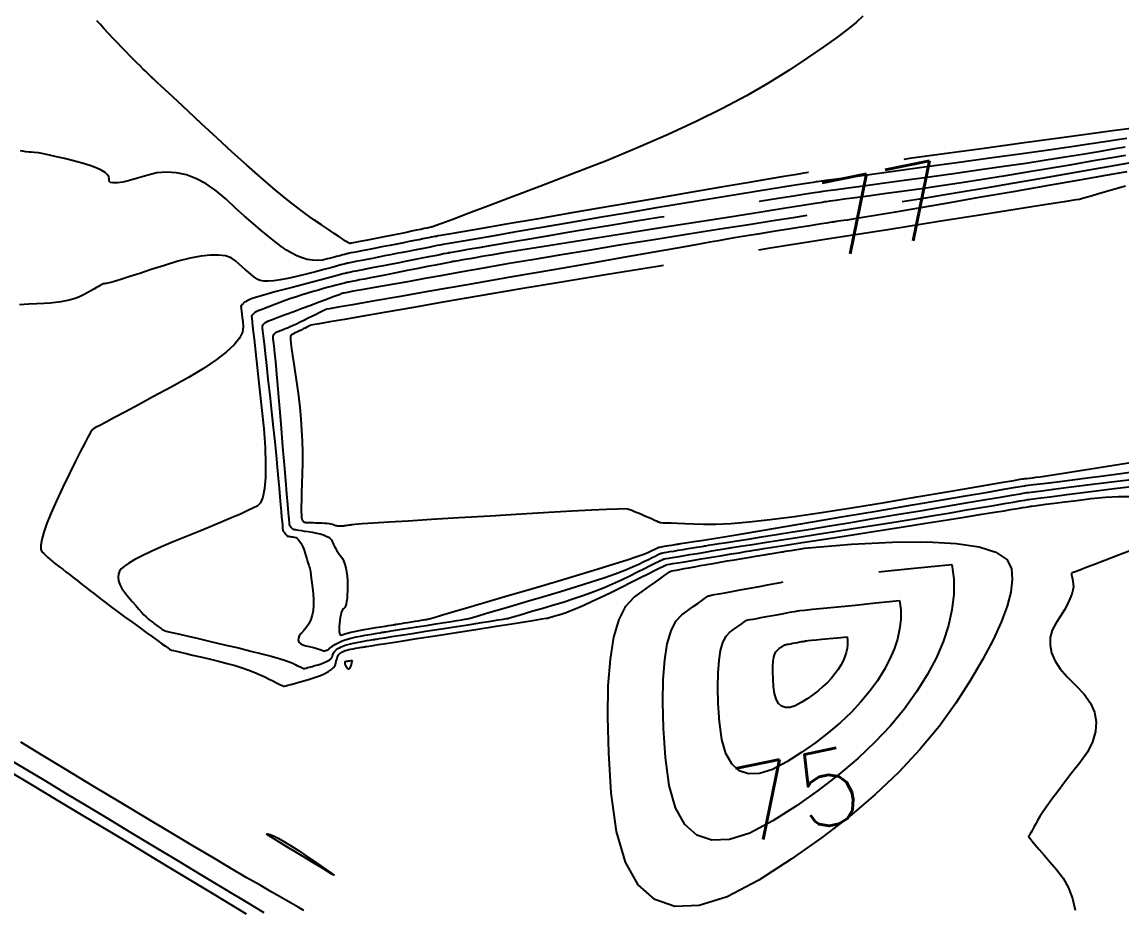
# Model space of a CAD drawing. Header units: metres. Extents: x 729358 to 732680, y 1423022 to 1426117.
# Drawn here: x 730816 to 730911.2, y 1425700.8 to 1425777.6 of the extents above; entities that cross this region are included whole.
import ezdxf

# ---------------------------------------------------------------- set-up
doc = ezdxf.new("R2010")
doc.units = ezdxf.units.M
doc.header["$MEASUREMENT"] = 0
for name, color, linetype in [('CONTOUR', 59, 'Continuous'), ('HR36 IE-Exi_Xref$0$CONTOURTEXT', 7, 'Continuous'), ('INDEX-CON', 252, 'Continuous')]:
    doc.layers.add(name, color=color, linetype=linetype)
doc.styles.add('HR36 IE-Exi_Xref$0$5mm', font='simplex', dxfattribs={"height": 5})

# ---------------------------------------------------------------- blocks, each defined once
blk = doc.blocks.new('ct 50 rai')
at = {"layer": 'CONTOUR'}
for points in [[(-113.169, -0.942), (-113.719, -1.443), (-114.475, -2.054), (-115.436, -2.776), (-116.603, -3.608), (-117.975, -4.55), (-119.552, -5.602), (-121.316, -6.712), (-123.245, -7.826), (-125.341, -8.944), (-127.604, -10.068), (-130.033, -11.195), (-132.628, -12.327), (-135.389, -13.464), (-138.317, -14.605), (-141.14, -15.678), (-143.588, -16.607), (-145.662, -17.393), (-147.36, -18.037), (-148.682, -18.538), (-149.63, -18.896), (-150.203, -19.111), (-150.401, -19.184), (-150.41, -19.185), (-150.419, -19.186), (-150.426, -19.186), (-150.433, -19.187), (-150.439, -19.188), (-150.443, -19.189), (-150.447, -19.19), (-150.45, -19.191), (-150.48, -19.197), (-150.565, -19.216), (-150.706, -19.245), (-150.903, -19.287), (-151.155, -19.34), (-151.462, -19.405), (-151.825, -19.481), (-152.244, -19.569), (-152.69, -19.663), (-153.135, -19.755), (-153.58, -19.846), (-154.024, -19.937), (-154.467, -20.026), (-154.91, -20.114), (-155.352, -20.202), (-155.793, -20.288), (-156.207, -20.369), (-156.566, -20.439), (-156.871, -20.498), (-157.121, -20.547), (-157.316, -20.585), (-157.456, -20.612), (-157.542, -20.629), (-157.573, -20.635), (-157.578, -20.635), (-157.588, -20.632), (-157.601, -20.627), (-157.617, -20.62), (-157.638, -20.611), (-157.662, -20.599), (-157.69, -20.585), (-157.722, -20.569), (-157.798, -20.523), (-157.959, -20.419), (-158.205, -20.256), (-158.536, -20.035), (-158.952, -19.756), (-159.452, -19.42), (-160.038, -19.024), (-160.709, -18.571), (-161.464, -18.038), (-162.305, -17.404), (-163.23, -16.667), (-164.24, -15.83), (-165.334, -14.891), (-166.513, -13.85), (-167.777, -12.708), (-169.126, -11.465), (-170.43, -10.251), (-171.561, -9.2), (-172.518, -8.31), (-173.301, -7.582), (-173.91, -7.017), (-174.346, -6.612), (-174.609, -6.37), (-174.697, -6.29), (-174.699, -6.29), (-174.7, -6.29), (-174.701, -6.29), (-174.702, -6.289), (-174.702, -6.288), (-174.702, -6.287), (-174.702, -6.285), (-174.702, -6.283), (-174.718, -6.264), (-174.767, -6.214), (-174.85, -6.132), (-174.966, -6.019), (-175.115, -5.873), (-175.297, -5.696), (-175.513, -5.487), (-175.762, -5.246), (-176.037, -4.978), (-176.331, -4.685), (-176.644, -4.369), (-176.976, -4.028), (-177.326, -3.664), (-177.696, -3.275), (-178.084, -2.863), (-178.491, -2.427), (-178.882, -2.006), (-179.223, -1.64), (-179.512, -1.33)], [(-90.313, -11.523), (-91.123, -11.658), (-92.227, -11.829), (-93.627, -12.037), (-95.321, -12.283), (-97.31, -12.565), (-99.593, -12.885), (-102.172, -13.242), (-105.045, -13.635), (-107.877, -14.022), (-110.332, -14.357), (-112.409, -14.64), (-114.108, -14.872), (-115.43, -15.053), (-116.374, -15.182), (-116.941, -15.259), (-117.131, -15.285), (-117.132, -15.285), (-117.133, -15.285), (-117.133, -15.285), (-117.134, -15.286), (-117.135, -15.286), (-117.136, -15.286), (-117.138, -15.286), (-117.139, -15.286), (-117.222, -15.3), (-117.471, -15.339), (-117.885, -15.405), (-118.464, -15.496), (-119.208, -15.614), (-120.116, -15.758), (-121.19, -15.928), (-122.429, -16.124), (-123.838, -16.35), (-125.422, -16.608), (-127.181, -16.898), (-129.116, -17.221), (-131.225, -17.576), (-133.509, -17.964), (-135.969, -18.384), (-138.603, -18.837), (-141.155, -19.276), (-143.367, -19.657), (-145.24, -19.98), (-146.772, -20.244), (-147.965, -20.449), (-148.818, -20.596), (-149.331, -20.684), (-149.504, -20.714), (-149.507, -20.714), (-149.509, -20.715), (-149.512, -20.715), (-149.514, -20.716), (-149.516, -20.716), (-149.518, -20.717), (-149.52, -20.717), (-149.521, -20.717), (-149.554, -20.723), (-149.649, -20.742), (-149.807, -20.773), (-150.027, -20.816), (-150.309, -20.872), (-150.655, -20.94), (-151.062, -21.02), (-151.532, -21.112), (-152.035, -21.211), (-152.541, -21.31), (-153.05, -21.41), (-153.563, -21.51), (-154.078, -21.611), (-154.596, -21.712), (-155.117, -21.814), (-155.642, -21.916), (-156.136, -22.012), (-156.565, -22.095), (-156.929, -22.166), (-157.229, -22.225), (-157.464, -22.271), (-157.635, -22.304), (-157.741, -22.325), (-157.782, -22.334), (-157.792, -22.336), (-157.801, -22.338), (-157.81, -22.34), (-157.818, -22.343), (-157.827, -22.345), (-157.836, -22.348), (-157.844, -22.35), (-157.853, -22.353), (-157.915, -22.37), (-158.086, -22.415), (-158.366, -22.489), (-158.753, -22.592), (-159.25, -22.723), (-159.854, -22.882), (-160.567, -23.071), (-161.388, -23.287), (-162.22, -23.496), (-162.962, -23.663), (-163.617, -23.786), (-164.183, -23.866), (-164.66, -23.903), (-165.05, -23.897), (-165.35, -23.848), (-165.563, -23.756), (-165.74, -23.631), (-165.936, -23.484), (-166.15, -23.314), (-166.383, -23.121), (-166.634, -22.906), (-166.904, -22.669), (-167.192, -22.409), (-167.498, -22.126), (-167.87, -21.875), (-168.356, -21.71), (-168.955, -21.631), (-169.666, -21.638), (-170.491, -21.731), (-171.429, -21.91), (-172.48, -22.174), (-173.644, -22.525), (-174.791, -22.894), (-175.789, -23.214), (-176.64, -23.485), (-177.342, -23.707), (-177.896, -23.879), (-178.302, -24.003), (-178.56, -24.078), (-178.67, -24.104), (-178.705, -24.105), (-178.738, -24.106), (-178.769, -24.108), (-178.799, -24.11), (-178.828, -24.113), (-178.854, -24.116), (-178.879, -24.119), (-178.903, -24.122), (-178.924, -24.125), (-178.944, -24.129), (-178.961, -24.132), (-178.977, -24.135), (-178.99, -24.138), (-179.002, -24.141), (-179.011, -24.144), (-179.018, -24.146), (-179.044, -24.16), (-179.11, -24.198), (-179.214, -24.258), (-179.359, -24.342), (-179.542, -24.449), (-179.766, -24.578), (-180.028, -24.731), (-180.33, -24.908), (-180.662, -25.086), (-181.014, -25.244), (-181.386, -25.383), (-181.778, -25.503), (-182.19, -25.603), (-182.621, -25.684), (-183.073, -25.746), (-183.545, -25.788), (-184.072, -25.822), (-184.688, -25.859), (-185.393, -25.899), (-186.188, -25.942)], [(-166.543, -78.721), (-167.87, -77.919), (-169.344, -77.029), (-170.937, -76.069), (-172.649, -75.037), (-174.479, -73.935), (-176.427, -72.762), (-178.494, -71.519), (-180.679, -70.205), (-182.983, -68.82), (-185.198, -67.489), (-187.119, -66.335)]]:
    blk.add_lwpolyline(points, dxfattribs=at)
at = {"layer": 'CONTOUR', "flags": 128}
for points in [[(-90.435, -12.992), (-91.793, -13.229), (-93.396, -13.51), (-95.247, -13.833), (-97.201, -14.17), (-99.116, -14.493), (-100.993, -14.801), (-102.831, -15.094), (-104.63, -15.373), (-106.391, -15.637), (-108.112, -15.886), (-109.796, -16.121), (-111.356, -16.334), (-112.708, -16.518), (-113.852, -16.674), (-114.789, -16.802), (-115.518, -16.902), (-116.039, -16.973), (-116.353, -17.016), (-116.459, -17.03), (-116.46, -17.031), (-116.462, -17.031), (-116.464, -17.031), (-116.465, -17.031), (-116.466, -17.032), (-116.467, -17.032), (-116.468, -17.032), (-116.469, -17.032), (-116.683, -17.066), (-117.323, -17.167), (-118.39, -17.336), (-119.883, -17.573), (-121.802, -17.877), (-124.148, -18.248), (-126.921, -18.687), (-130.12, -19.194), (-133.356, -19.707), (-136.24, -20.165), (-138.773, -20.569), (-140.954, -20.918), (-142.784, -21.213), (-144.261, -21.452), (-145.388, -21.637), (-146.162, -21.768), (-146.723, -21.865), (-147.211, -21.948), (-147.624, -22.02), (-147.964, -22.078), (-148.229, -22.124), (-148.42, -22.157), (-148.538, -22.177), (-148.581, -22.184), (-148.587, -22.185), (-148.592, -22.186), (-148.596, -22.187), (-148.6, -22.188), (-148.603, -22.188), (-148.605, -22.189), (-148.606, -22.189), (-148.607, -22.189), (-148.67, -22.201), (-148.858, -22.238), (-149.172, -22.3), (-149.612, -22.386), (-150.176, -22.497), (-150.867, -22.633), (-151.682, -22.793), (-152.623, -22.978), (-153.575, -23.165), (-154.421, -23.331), (-155.161, -23.476), (-155.797, -23.601), (-156.327, -23.705), (-156.752, -23.788), (-157.072, -23.851), (-157.286, -23.893), (-157.438, -23.922), (-157.57, -23.948), (-157.682, -23.97), (-157.774, -23.988), (-157.847, -24.002), (-157.899, -24.013), (-157.932, -24.019), (-157.945, -24.022), (-157.948, -24.022), (-157.954, -24.024), (-157.961, -24.026), (-157.97, -24.029), (-157.981, -24.032), (-157.993, -24.036), (-158.008, -24.041), (-158.024, -24.046), (-158.067, -24.058), (-158.164, -24.085), (-158.315, -24.125), (-158.519, -24.179), (-158.776, -24.248), (-159.087, -24.33), (-159.451, -24.426), (-159.869, -24.536), (-160.318, -24.658), (-160.775, -24.789), (-161.242, -24.929), (-161.717, -25.078), (-162.201, -25.237), (-162.693, -25.404), (-163.195, -25.581), (-163.705, -25.767), (-164.189, -25.948), (-164.612, -26.109), (-164.975, -26.25), (-165.278, -26.372), (-165.52, -26.474), (-165.701, -26.557), (-165.822, -26.62), (-165.883, -26.664), (-165.912, -26.696), (-165.938, -26.724), (-165.962, -26.75), (-165.983, -26.772), (-166.001, -26.79), (-166.017, -26.805), (-166.03, -26.817), (-166.041, -26.826), (-166.05, -26.832), (-166.059, -26.84), (-166.066, -26.847), (-166.073, -26.856), (-166.079, -26.864), (-166.085, -26.873), (-166.09, -26.882), (-166.094, -26.892), (-166.097, -26.901), (-166.1, -26.91), (-166.102, -26.917), (-166.104, -26.923), (-166.106, -26.929), (-166.107, -26.933), (-166.108, -26.936), (-166.108, -26.939), (-166.094, -27.064), (-166.053, -27.434), (-165.986, -28.051), (-165.89, -28.914), (-165.768, -30.023), (-165.619, -31.378), (-165.442, -32.978), (-165.238, -34.825), (-165.054, -36.682), (-164.936, -38.315), (-164.885, -39.722), (-164.9, -40.904), (-164.982, -41.861), (-165.131, -42.593), (-165.345, -43.099), (-165.627, -43.381), (-165.998, -43.57), (-166.481, -43.799), (-167.076, -44.068), (-167.784, -44.376), (-168.604, -44.725), (-169.537, -45.112), (-170.582, -45.54), (-171.739, -46.007), (-172.889, -46.477), (-173.912, -46.913), (-174.808, -47.314), (-175.576, -47.68), (-176.218, -48.011), (-176.733, -48.308), (-177.12, -48.571), (-177.381, -48.799), (-177.544, -49.021), (-177.638, -49.269), (-177.664, -49.54), (-177.622, -49.837), (-177.512, -50.157), (-177.333, -50.503), (-177.086, -50.872), (-176.77, -51.267), (-176.437, -51.653), (-176.134, -51.997), (-175.864, -52.3), (-175.625, -52.563), (-175.418, -52.783), (-175.242, -52.963), (-175.098, -53.101), (-174.986, -53.198), (-174.889, -53.274), (-174.792, -53.35), (-174.694, -53.425), (-174.596, -53.5), (-174.497, -53.575), (-174.397, -53.649), (-174.297, -53.722), (-174.196, -53.796), (-174.099, -53.865), (-174.013, -53.927), (-173.935, -53.981), (-173.868, -54.027), (-173.81, -54.065), (-173.762, -54.096), (-173.723, -54.119), (-173.694, -54.135), (-173.671, -54.146), (-173.651, -54.155), (-173.634, -54.163), (-173.621, -54.17), (-173.61, -54.175), (-173.601, -54.179), (-173.596, -54.182), (-173.594, -54.183), (-173.513, -54.202), (-173.272, -54.258), (-172.87, -54.352), (-172.308, -54.483), (-171.585, -54.652), (-170.702, -54.857), (-169.659, -55.101), (-168.455, -55.381), (-167.238, -55.668), (-166.156, -55.932), (-165.207, -56.171), (-164.394, -56.387), (-163.714, -56.579), (-163.17, -56.747), (-162.759, -56.892), (-162.483, -57.013), (-162.286, -57.115), (-162.114, -57.203), (-161.965, -57.279), (-161.842, -57.34), (-161.742, -57.389), (-161.667, -57.424), (-161.616, -57.446), (-161.59, -57.454), (-161.558, -57.45), (-161.491, -57.436), (-161.388, -57.41), (-161.251, -57.373), (-161.079, -57.325), (-160.871, -57.267), (-160.628, -57.197), (-160.351, -57.117), (-160.073, -57.029), (-159.829, -56.94), (-159.621, -56.849), (-159.447, -56.755), (-159.308, -56.659), (-159.204, -56.562), (-159.134, -56.462), (-159.1, -56.36), (-159.075, -56.258), (-159.036, -56.161), (-158.983, -56.066), (-158.915, -55.975), (-158.833, -55.888), (-158.737, -55.804), (-158.626, -55.723), (-158.501, -55.646), (-158.357, -55.572), (-158.19, -55.501), (-157.998, -55.432), (-157.783, -55.366), (-157.545, -55.302), (-157.283, -55.241), (-156.997, -55.183), (-156.687, -55.127), (-156.386, -55.077), (-156.124, -55.032), (-155.901, -54.995), (-155.719, -54.964), (-155.576, -54.939), (-155.473, -54.922), (-155.409, -54.911), (-155.386, -54.907), (-155.293, -54.892), (-155.022, -54.849), (-154.574, -54.779), (-153.948, -54.681), (-153.145, -54.555), (-152.164, -54.402), (-151.005, -54.22), (-149.668, -54.011), (-148.331, -53.802), (-147.171, -53.621), (-146.188, -53.467), (-145.382, -53.34), (-144.753, -53.241), (-144.301, -53.169), (-144.026, -53.125), (-143.928, -53.108), (-143.859, -53.088), (-143.672, -53.033), (-143.366, -52.943), (-142.942, -52.818), (-142.4, -52.659), (-141.739, -52.464), (-140.96, -52.235), (-140.063, -51.972), (-139.121, -51.686), (-138.208, -51.39), (-137.326, -51.084), (-136.472, -50.769), (-135.649, -50.444), (-134.855, -50.11), (-134.09, -49.765), (-133.355, -49.411), (-132.68, -49.074), (-132.095, -48.782), (-131.599, -48.535), (-131.192, -48.333), (-130.876, -48.176), (-130.649, -48.063), (-130.511, -47.995), (-130.463, -47.972), (-130.46, -47.971), (-130.456, -47.97), (-130.451, -47.969), (-130.445, -47.967), (-130.439, -47.965), (-130.431, -47.963), (-130.423, -47.96), (-130.413, -47.957), (-130.359, -47.947), (-130.217, -47.922), (-129.986, -47.882), (-129.666, -47.829), (-129.257, -47.76), (-128.76, -47.678), (-128.174, -47.58), (-127.499, -47.469), (-126.825, -47.357), (-126.241, -47.261), (-125.746, -47.179), (-125.341, -47.112), (-125.027, -47.06), (-124.802, -47.023), (-124.667, -47), (-124.621, -46.993), (-124.504, -46.974), (-124.151, -46.919), (-123.564, -46.827), (-122.742, -46.698), (-121.686, -46.531), (-120.394, -46.328), (-118.868, -46.089), (-117.107, -45.812), (-115.263, -45.521), (-113.484, -45.238), (-111.772, -44.963), (-110.127, -44.697), (-108.548, -44.439), (-107.035, -44.189), (-105.589, -43.947), (-104.21, -43.714), (-102.948, -43.499), (-101.854, -43.313), (-100.928, -43.155), (-100.171, -43.026), (-99.582, -42.926), (-99.161, -42.854), (-98.908, -42.811), (-98.824, -42.796), (-98.823, -42.796), (-98.823, -42.796), (-98.822, -42.796), (-98.822, -42.796), (-98.821, -42.796), (-98.821, -42.796), (-98.82, -42.796), (-98.819, -42.796), (-98.613, -42.77), (-97.993, -42.692), (-96.962, -42.562), (-95.518, -42.38), (-93.661, -42.146), (-91.393, -41.86), (-88.712, -41.522)], [(-90.325, -14.421), (-92.173, -14.744), (-94.432, -15.138), (-97.101, -15.604), (-100.18, -16.143), (-103.279, -16.683), (-106.005, -17.157), (-108.359, -17.565), (-110.341, -17.906), (-111.951, -18.181), (-113.188, -18.389), (-114.053, -18.531), (-114.546, -18.606), (-114.834, -18.645), (-115.084, -18.679), (-115.296, -18.708), (-115.47, -18.732), (-115.606, -18.751), (-115.704, -18.764), (-115.764, -18.772), (-115.786, -18.775), (-115.789, -18.776), (-115.792, -18.776), (-115.794, -18.777), (-115.796, -18.777), (-115.797, -18.777), (-115.798, -18.777), (-115.799, -18.778), (-115.799, -18.778), (-115.859, -18.787), (-116.038, -18.816), (-116.337, -18.863), (-116.756, -18.929), (-117.294, -19.014), (-117.952, -19.119), (-118.729, -19.242), (-119.625, -19.384), (-120.557, -19.532), (-121.438, -19.674), (-122.269, -19.809), (-123.049, -19.938), (-123.779, -20.06), (-124.459, -20.176), (-125.089, -20.286), (-125.668, -20.389), (-126.435, -20.526), (-127.628, -20.737), (-129.246, -21.022), (-131.291, -21.38), (-133.761, -21.813), (-136.656, -22.319), (-139.978, -22.899), (-143.725, -23.553), (-147.438, -24.201), (-150.657, -24.763), (-153.383, -25.24), (-155.615, -25.63), (-157.353, -25.934), (-158.598, -26.152), (-159.349, -26.284), (-159.606, -26.33), (-159.639, -26.345), (-159.72, -26.383), (-159.848, -26.445), (-160.023, -26.53), (-160.246, -26.639), (-160.515, -26.772), (-160.832, -26.927), (-161.195, -27.107), (-161.568, -27.289), (-161.911, -27.455), (-162.226, -27.605), (-162.511, -27.737), (-162.768, -27.853), (-162.995, -27.952), (-163.194, -28.035), (-163.363, -28.1), (-163.508, -28.154), (-163.634, -28.201), (-163.742, -28.242), (-163.83, -28.276), (-163.9, -28.303), (-163.95, -28.323), (-163.982, -28.337), (-163.995, -28.344), (-163.999, -28.348), (-164.006, -28.355), (-164.016, -28.363), (-164.029, -28.372), (-164.044, -28.383), (-164.061, -28.396), (-164.081, -28.411), (-164.104, -28.427), (-164.127, -28.445), (-164.149, -28.464), (-164.168, -28.483), (-164.186, -28.504), (-164.201, -28.526), (-164.215, -28.548), (-164.227, -28.572), (-164.237, -28.596), (-164.246, -28.62), (-164.254, -28.642), (-164.26, -28.66), (-164.265, -28.677), (-164.269, -28.69), (-164.272, -28.701), (-164.274, -28.71), (-164.274, -28.716), (-164.272, -28.743), (-164.264, -28.813), (-164.252, -28.928), (-164.235, -29.086), (-164.213, -29.288), (-164.186, -29.534), (-164.154, -29.823), (-164.117, -30.157), (-164.072, -30.594), (-164.014, -31.195), (-163.944, -31.96), (-163.863, -32.888), (-163.769, -33.979), (-163.663, -35.234), (-163.545, -36.653), (-163.414, -38.235), (-163.286, -39.796), (-163.174, -41.152), (-163.078, -42.302), (-162.999, -43.247), (-162.936, -43.986), (-162.889, -44.52), (-162.858, -44.848), (-162.843, -44.971), (-162.836, -44.992), (-162.827, -45.012), (-162.817, -45.033), (-162.805, -45.055), (-162.791, -45.077), (-162.776, -45.099), (-162.76, -45.122), (-162.741, -45.145), (-162.723, -45.168), (-162.704, -45.189), (-162.687, -45.21), (-162.67, -45.229), (-162.654, -45.248), (-162.639, -45.265), (-162.624, -45.281), (-162.61, -45.295), (-162.596, -45.309), (-162.581, -45.322), (-162.566, -45.333), (-162.551, -45.344), (-162.535, -45.353), (-162.518, -45.362), (-162.501, -45.369), (-162.484, -45.375), (-162.467, -45.381), (-162.452, -45.385), (-162.439, -45.389), (-162.428, -45.392), (-162.419, -45.395), (-162.411, -45.397), (-162.406, -45.398), (-162.402, -45.398), (-162.375, -45.402), (-162.3, -45.414), (-162.177, -45.433), (-162.006, -45.46), (-161.786, -45.495), (-161.519, -45.538), (-161.204, -45.588), (-160.84, -45.647), (-160.474, -45.713), (-160.151, -45.789), (-159.872, -45.874), (-159.635, -45.968), (-159.442, -46.071), (-159.292, -46.183), (-159.185, -46.305), (-159.121, -46.435), (-159.073, -46.573), (-159.011, -46.718), (-158.937, -46.869), (-158.85, -47.027), (-158.75, -47.191), (-158.638, -47.362), (-158.512, -47.539), (-158.374, -47.723), (-158.238, -47.926), (-158.121, -48.162), (-158.021, -48.431), (-157.94, -48.733), (-157.877, -49.068), (-157.833, -49.435), (-157.806, -49.835), (-157.798, -50.268), (-157.804, -50.691), (-157.818, -51.063), (-157.841, -51.384), (-157.873, -51.654), (-157.914, -51.872), (-157.964, -52.039), (-158.023, -52.154), (-158.091, -52.218), (-158.16, -52.273), (-158.225, -52.359), (-158.283, -52.477), (-158.337, -52.627), (-158.385, -52.809), (-158.427, -53.023), (-158.465, -53.268), (-158.497, -53.546), (-158.519, -53.818), (-158.528, -54.048), (-158.522, -54.235), (-158.504, -54.38), (-158.471, -54.483), (-158.425, -54.543), (-158.365, -54.56), (-158.291, -54.536), (-158.182, -54.487), (-158.017, -54.433), (-157.795, -54.373), (-157.517, -54.308), (-157.182, -54.237), (-156.791, -54.161), (-156.343, -54.079), (-155.839, -53.992), (-155.34, -53.908), (-154.906, -53.834), (-154.538, -53.772), (-154.236, -53.721), (-153.999, -53.68), (-153.829, -53.651), (-153.723, -53.633), (-153.684, -53.626), (-153.656, -53.621), (-153.586, -53.61), (-153.473, -53.592), (-153.317, -53.567), (-153.119, -53.536), (-152.878, -53.498), (-152.594, -53.454), (-152.268, -53.403), (-151.942, -53.352), (-151.659, -53.307), (-151.42, -53.27), (-151.223, -53.239), (-151.07, -53.215), (-150.96, -53.197), (-150.893, -53.187), (-150.869, -53.183), (-150.725, -53.14), (-150.296, -53.014), (-149.583, -52.805), (-148.587, -52.512), (-147.306, -52.135), (-145.741, -51.675), (-143.892, -51.132), (-141.759, -50.505), (-139.612, -49.871), (-137.722, -49.308), (-136.09, -48.814), (-134.714, -48.39), (-133.596, -48.036), (-132.735, -47.752), (-132.13, -47.538), (-131.783, -47.394), (-131.578, -47.292), (-131.399, -47.203), (-131.247, -47.128), (-131.122, -47.066), (-131.023, -47.018), (-130.95, -46.983), (-130.905, -46.961), (-130.886, -46.953), (-130.88, -46.952), (-130.875, -46.95), (-130.87, -46.949), (-130.865, -46.948), (-130.861, -46.947), (-130.857, -46.946), (-130.854, -46.945), (-130.851, -46.944), (-130.834, -46.941), (-130.791, -46.933), (-130.721, -46.921), (-130.624, -46.905), (-130.499, -46.884), (-130.348, -46.859), (-130.17, -46.829), (-129.965, -46.795), (-129.761, -46.762), (-129.583, -46.732), (-129.433, -46.707), (-129.31, -46.687), (-129.215, -46.671), (-129.146, -46.66), (-129.105, -46.653), (-129.091, -46.651), (-129.056, -46.645), (-128.949, -46.628), (-128.77, -46.6), (-128.521, -46.561), (-128.2, -46.511), (-127.807, -46.449), (-127.344, -46.376), (-126.809, -46.292), (-126.076, -46.174), (-125.019, -46), (-123.637, -45.77), (-121.93, -45.484), (-119.898, -45.141), (-117.542, -44.742), (-114.861, -44.287), (-111.856, -43.775), (-108.886, -43.269), (-106.312, -42.831), (-104.134, -42.46), (-102.352, -42.156), (-100.965, -41.92), (-99.975, -41.751), (-99.38, -41.65), (-99.181, -41.616), (-99.181, -41.616), (-99.18, -41.616), (-99.179, -41.616), (-99.179, -41.616), (-99.178, -41.616), (-99.178, -41.616), (-99.177, -41.616), (-99.177, -41.616), (-99.092, -41.605), (-98.838, -41.573), (-98.415, -41.52), (-97.823, -41.445), (-97.062, -41.349), (-96.132, -41.232), (-95.033, -41.093), (-93.764, -40.934), (-92.356, -40.751), (-90.837, -40.544), (-89.208, -40.313)], [(-118.235, -47.033), (-114.168, -46.682), (-110.623, -46.494), (-107.6, -46.468), (-105.097, -46.606), (-103.116, -46.906), (-101.656, -47.369), (-100.718, -47.996), (-100.301, -48.785), (-100.239, -49.729), (-100.367, -50.819), (-100.685, -52.056), (-101.193, -53.439), (-101.891, -54.97), (-102.778, -56.646), (-103.855, -58.469), (-105.122, -60.439), (-106.581, -62.466), (-108.233, -64.462), (-110.078, -66.425), (-112.116, -68.357), (-114.347, -70.257), (-116.771, -72.126), (-119.389, -73.962), (-122.199, -75.767), (-124.942, -77.215), (-127.358, -77.98), (-129.445, -78.062), (-131.204, -77.461), (-132.635, -76.177), (-133.738, -74.21), (-134.514, -71.56), (-134.961, -68.227), (-135.178, -64.748), (-135.264, -61.658), (-135.217, -58.957), (-135.039, -56.646), (-134.729, -54.723), (-134.286, -53.191), (-133.712, -52.047), (-133.006, -51.293), (-132.282, -50.768), (-131.652, -50.312), (-131.116, -49.926), (-130.676, -49.608), (-130.33, -49.36), (-130.079, -49.181), (-129.922, -49.071), (-129.861, -49.031), (-129.815, -49.019), (-129.708, -48.997), (-129.539, -48.963), (-129.308, -48.919), (-129.015, -48.863), (-128.66, -48.797), (-128.243, -48.72), (-127.764, -48.632), (-127.243, -48.536), (-126.698, -48.439), (-126.13, -48.338), (-125.539, -48.235), (-124.924, -48.129), (-124.286, -48.021), (-123.625, -47.91), (-122.94, -47.796), (-122.287, -47.688), (-121.721, -47.594), (-121.242, -47.515), (-120.85, -47.45), (-120.545, -47.4), (-120.327, -47.364), (-120.195, -47.342), (-120.151, -47.335), (-120.121, -47.33), (-120.031, -47.316), (-119.881, -47.292), (-119.671, -47.259), (-119.401, -47.217), (-119.072, -47.165), (-118.683, -47.104), (-118.235, -47.033)], [(-110.001, -51.564), (-109.905, -52.37), (-109.906, -53.194), (-110.002, -54.035), (-110.194, -54.894), (-110.483, -55.77), (-110.867, -56.663), (-111.347, -57.573), (-111.923, -58.501), (-112.592, -59.43), (-113.349, -60.344), (-114.194, -61.244), (-115.128, -62.13), (-116.151, -63), (-117.262, -63.857), (-118.461, -64.698), (-119.75, -65.526), (-121.007, -66.189), (-122.114, -66.539), (-123.07, -66.577), (-123.876, -66.302), (-124.532, -65.713), (-125.038, -64.812), (-125.393, -63.597), (-125.598, -62.07), (-125.698, -60.475), (-125.737, -59.059), (-125.716, -57.822), (-125.634, -56.762), (-125.492, -55.881), (-125.289, -55.179), (-125.026, -54.655), (-124.702, -54.309), (-124.37, -54.069), (-124.081, -53.86), (-123.836, -53.683), (-123.634, -53.537), (-123.476, -53.423), (-123.361, -53.341), (-123.289, -53.291), (-123.261, -53.272), (-123.22, -53.263), (-123.11, -53.242), (-122.931, -53.208), (-122.684, -53.162), (-122.367, -53.103), (-121.982, -53.031), (-121.528, -52.948), (-121.006, -52.852), (-120.483, -52.755), (-120.031, -52.672), (-119.648, -52.602), (-119.334, -52.544), (-119.09, -52.499), (-118.916, -52.467), (-118.811, -52.448), (-118.776, -52.442), (-118.639, -52.428), (-118.227, -52.387), (-117.542, -52.318), (-116.582, -52.222), (-115.348, -52.099), (-113.84, -51.948), (-112.057, -51.77), (-110.001, -51.564)]]:
    blk.add_lwpolyline(points, dxfattribs=at)
at = {"layer": 'INDEX-CON'}
for points in [[(-89.943, -10.655), (-91.566, -10.877), (-93.649, -11.161), (-96.195, -11.509), (-99.201, -11.919), (-102.67, -12.393), (-106.138, -12.866), (-109.143, -13.276), (-109.639, -13.344)], [(-90.473, -12.275), (-91.544, -12.462), (-92.78, -12.678), (-94.162, -12.914), (-95.672, -13.161), (-97.31, -13.419), (-99.076, -13.689), (-100.97, -13.969), (-102.992, -14.261), (-105.142, -14.564), (-107.42, -14.878), (-109.616, -15.178), (-111.52, -15.438), (-113.13, -15.657), (-114.448, -15.837), (-115.474, -15.977), (-116.207, -16.077), (-116.647, -16.137), (-116.795, -16.158), (-116.796, -16.158), (-116.797, -16.158), (-116.799, -16.158), (-116.8, -16.158), (-116.801, -16.159), (-116.802, -16.159), (-116.803, -16.159), (-116.804, -16.159), (-116.953, -16.183), (-117.397, -16.253), (-118.137, -16.37), (-119.173, -16.534), (-120.505, -16.745), (-122.132, -17.003), (-122.159, -17.007)], [(-89.825, -13.609), (-91.304, -13.868), (-93.112, -14.184), (-95.249, -14.557), (-97.713, -14.988), (-100.24, -15.427), (-102.561, -15.825), (-104.676, -16.183), (-106.586, -16.5), (-108.29, -16.777), (-109.771, -17.01)], [(-90.432, -15.656), (-91.365, -15.926), (-92.174, -16.16), (-92.858, -16.357), (-93.418, -16.519), (-93.853, -16.645), (-94.163, -16.735), (-94.349, -16.789), (-94.41, -16.807), (-94.748, -16.861), (-95.764, -17.021), (-97.459, -17.289), (-99.832, -17.665), (-102.883, -18.147), (-106.612, -18.737), (-111.019, -19.434), (-116.105, -20.238), (-121.372, -21.073), (-122.208, -21.207)], [(-117.895, -14.48), (-117.91, -14.483), (-118.1, -14.513), (-118.325, -14.548), (-118.584, -14.589), (-119.079, -14.671), (-120.013, -14.829), (-121.385, -15.062), (-123.196, -15.372), (-125.445, -15.758), (-128.133, -16.22), (-131.259, -16.757), (-134.824, -17.371), (-138.371, -17.982), (-141.446, -18.511), (-144.048, -18.96), (-146.177, -19.326), (-147.833, -19.611), (-149.016, -19.815), (-149.727, -19.938), (-149.965, -19.979), (-149.967, -19.979), (-149.968, -19.979), (-149.97, -19.98), (-149.972, -19.98), (-149.973, -19.98), (-149.975, -19.98), (-149.977, -19.981), (-149.979, -19.981), (-149.996, -19.984), (-150.044, -19.994), (-150.124, -20.01), (-150.234, -20.031), (-150.376, -20.059), (-150.549, -20.093), (-150.752, -20.133), (-150.987, -20.179), (-151.266, -20.234), (-151.602, -20.3), (-151.995, -20.376), (-152.446, -20.464), (-152.953, -20.563), (-153.518, -20.674), (-154.14, -20.795), (-154.82, -20.927), (-155.484, -21.056), (-156.062, -21.169), (-156.553, -21.265), (-156.956, -21.343), (-157.273, -21.405), (-157.503, -21.45), (-157.645, -21.478), (-157.701, -21.49), (-157.713, -21.492), (-157.724, -21.495), (-157.734, -21.497), (-157.742, -21.499), (-157.75, -21.501), (-157.757, -21.503), (-157.763, -21.505), (-157.767, -21.506), (-157.798, -21.515), (-157.883, -21.537), (-158.022, -21.574), (-158.215, -21.625), (-158.461, -21.69), (-158.762, -21.769), (-159.116, -21.863), (-159.524, -21.971), (-159.96, -22.059), (-160.399, -22.094), (-160.84, -22.077), (-161.283, -22.007), (-161.729, -21.885), (-162.177, -21.709), (-162.628, -21.481), (-163.081, -21.2), (-163.56, -20.863), (-164.09, -20.464), (-164.669, -20.005), (-165.297, -19.485), (-165.976, -18.904), (-166.705, -18.262), (-167.484, -17.559), (-168.312, -16.795), (-169.166, -16.068), (-170.022, -15.475), (-170.878, -15.017), (-171.736, -14.692), (-172.596, -14.501), (-173.457, -14.445), (-174.319, -14.522), (-175.182, -14.734), (-175.989, -14.982), (-176.682, -15.172), (-177.261, -15.302), (-177.726, -15.373), (-178.077, -15.384), (-178.313, -15.337), (-178.436, -15.229), (-178.444, -15.063), (-178.449, -14.866), (-178.564, -14.668), (-178.786, -14.47), (-179.118, -14.27), (-179.558, -14.07), (-180.106, -13.869), (-180.764, -13.666), (-181.53, -13.463), (-182.307, -13.274), (-183, -13.111), (-183.607, -12.976), (-184.128, -12.868), (-184.565, -12.788), (-184.916, -12.734), (-185.182, -12.709), (-185.363, -12.71), (-185.619, -12.687), (-186.111, -12.589)], [(-161.578, -78.404), (-162.062, -78.127), (-162.682, -77.77), (-163.44, -77.334), (-164.336, -76.819), (-165.368, -76.226), (-166.558, -75.538), (-167.924, -74.739), (-169.466, -73.83), (-171.185, -72.81), (-173.08, -71.679), (-175.151, -70.439), (-177.399, -69.087), (-179.824, -67.625), (-182.195, -66.193), (-184.284, -64.932), (-186.091, -63.841)], [(-165.004, -78.625), (-166.497, -77.723), (-168.261, -76.658), (-170.296, -75.429), (-172.435, -74.138), (-174.51, -72.886), (-176.521, -71.673), (-178.468, -70.499), (-180.352, -69.364), (-182.171, -68.269), (-183.927, -67.212), (-185.619, -66.195), (-187.175, -65.26)], [(-130.389, -18.316), (-130.831, -18.387), (-132.977, -18.734), (-135.035, -19.07), (-137.004, -19.394), (-138.885, -19.708), (-140.678, -20.011), (-142.382, -20.302), (-143.939, -20.57), (-145.289, -20.803), (-146.432, -21), (-147.368, -21.161), (-148.097, -21.286), (-148.619, -21.376), (-148.934, -21.431), (-149.042, -21.449), (-149.047, -21.45), (-149.051, -21.451), (-149.054, -21.451), (-149.057, -21.452), (-149.06, -21.452), (-149.062, -21.453), (-149.063, -21.453), (-149.064, -21.453), (-149.112, -21.462), (-149.254, -21.49), (-149.49, -21.537), (-149.819, -21.601), (-150.243, -21.685), (-150.761, -21.786), (-151.372, -21.906), (-152.078, -22.045), (-152.805, -22.188), (-153.481, -22.321), (-154.106, -22.443), (-154.68, -22.556), (-155.202, -22.658), (-155.674, -22.75), (-156.095, -22.832), (-156.464, -22.904), (-156.787, -22.967), (-157.067, -23.022), (-157.306, -23.068), (-157.502, -23.107), (-157.656, -23.137), (-157.767, -23.158), (-157.836, -23.172), (-157.864, -23.178), (-157.87, -23.179), (-157.877, -23.181), (-157.885, -23.183), (-157.894, -23.186), (-157.904, -23.189), (-157.915, -23.192), (-157.926, -23.195), (-157.938, -23.199), (-158.008, -23.218), (-158.193, -23.268), (-158.494, -23.348), (-158.909, -23.457), (-159.439, -23.598), (-160.084, -23.768), (-160.844, -23.969), (-161.72, -24.199), (-162.603, -24.434), (-163.389, -24.644), (-164.078, -24.83), (-164.668, -24.993), (-165.161, -25.132), (-165.555, -25.247), (-165.852, -25.338), (-166.052, -25.406), (-166.195, -25.461), (-166.325, -25.515), (-166.442, -25.569), (-166.546, -25.622), (-166.636, -25.673), (-166.713, -25.724), (-166.777, -25.774), (-166.827, -25.823), (-166.868, -25.869), (-166.904, -25.909), (-166.934, -25.943), (-166.96, -25.971), (-166.98, -25.993), (-166.995, -26.01), (-167.005, -26.02), (-167.01, -26.025), (-167.012, -26.026), (-167.014, -26.028), (-167.015, -26.03), (-167.017, -26.031), (-167.018, -26.033), (-167.02, -26.035), (-167.021, -26.037), (-167.022, -26.04), (-167.022, -26.042), (-167.023, -26.044), (-167.024, -26.045), (-167.024, -26.047), (-167.024, -26.048), (-167.025, -26.049), (-167.025, -26.05), (-167.025, -26.05), (-167.022, -26.078), (-167.012, -26.162), (-166.997, -26.302), (-166.976, -26.496), (-166.948, -26.747), (-166.914, -27.053), (-166.874, -27.415), (-166.828, -27.832), (-166.883, -28.303), (-167.145, -28.827), (-167.614, -29.403), (-168.291, -30.033), (-169.174, -30.714), (-170.266, -31.449), (-171.564, -32.236), (-173.07, -33.076), (-174.583, -33.889), (-175.904, -34.598), (-177.031, -35.202), (-177.965, -35.7), (-178.706, -36.094), (-179.255, -36.383), (-179.61, -36.567), (-179.772, -36.646), (-179.872, -36.748), (-180.038, -37.003), (-180.27, -37.411), (-180.57, -37.971), (-180.936, -38.683), (-181.369, -39.548), (-181.869, -40.566), (-182.436, -41.735), (-182.989, -42.913), (-183.449, -43.954), (-183.816, -44.858), (-184.09, -45.626), (-184.271, -46.257), (-184.358, -46.751), (-184.353, -47.109), (-184.254, -47.33), (-184.103, -47.484), (-183.94, -47.642), (-183.764, -47.804), (-183.577, -47.969), (-183.378, -48.137), (-183.167, -48.309), (-182.944, -48.484), (-182.709, -48.663), (-182.457, -48.853), (-182.185, -49.061), (-181.891, -49.287), (-181.576, -49.53), (-181.24, -49.792), (-180.883, -50.072), (-180.504, -50.369), (-180.105, -50.685), (-179.679, -51.019), (-179.223, -51.371), (-178.737, -51.742), (-178.219, -52.132), (-177.671, -52.54), (-177.093, -52.967), (-176.484, -53.412), (-175.844, -53.876), (-175.229, -54.321), (-174.694, -54.707), (-174.239, -55.034), (-173.864, -55.304), (-173.568, -55.515), (-173.353, -55.668), (-173.217, -55.763), (-173.162, -55.8), (-173.147, -55.807), (-173.134, -55.814), (-173.122, -55.819), (-173.111, -55.825), (-173.102, -55.829), (-173.094, -55.833), (-173.088, -55.837), (-173.083, -55.84), (-173.028, -55.854), (-172.87, -55.892), (-172.609, -55.954), (-172.245, -56.039), (-171.779, -56.149), (-171.21, -56.282), (-170.538, -56.439), (-169.764, -56.619), (-168.966, -56.812), (-168.224, -57.005), (-167.538, -57.199), (-166.907, -57.393), (-166.333, -57.588), (-165.815, -57.784), (-165.352, -57.98), (-164.945, -58.177), (-164.588, -58.362), (-164.276, -58.523), (-164.007, -58.659), (-163.783, -58.772), (-163.602, -58.86), (-163.466, -58.923), (-163.374, -58.963), (-163.326, -58.978), (-163.268, -58.971), (-163.146, -58.944), (-162.961, -58.898), (-162.712, -58.831), (-162.399, -58.745), (-162.023, -58.638), (-161.583, -58.512), (-161.079, -58.366), (-160.575, -58.208), (-160.134, -58.046), (-159.756, -57.88), (-159.441, -57.711), (-159.189, -57.537), (-159, -57.36), (-158.874, -57.179), (-158.811, -56.994), (-158.776, -56.815), (-158.734, -56.654), (-158.685, -56.51), (-158.628, -56.382), (-158.564, -56.272), (-158.493, -56.179), (-158.415, -56.103), (-158.33, -56.044), (-158.233, -55.994), (-158.121, -55.946), (-157.992, -55.9), (-157.848, -55.855), (-157.687, -55.813), (-157.511, -55.772), (-157.319, -55.733), (-157.111, -55.695), (-156.908, -55.661), (-156.732, -55.631), (-156.583, -55.606), (-156.46, -55.585), (-156.365, -55.569), (-156.295, -55.557), (-156.253, -55.55), (-156.237, -55.547), (-156.111, -55.527), (-155.741, -55.469), (-155.125, -55.372), (-154.264, -55.238), (-153.158, -55.065), (-151.806, -54.853), (-150.21, -54.604), (-148.368, -54.316), (-146.525, -54.028), (-144.927, -53.777), (-143.572, -53.565), (-142.461, -53.39), (-141.594, -53.254), (-140.971, -53.155), (-140.592, -53.094), (-140.457, -53.071), (-140.426, -53.062), (-140.36, -53.042), (-140.258, -53.012), (-140.12, -52.971), (-139.947, -52.92), (-139.738, -52.859), (-139.494, -52.787), (-139.215, -52.705), (-138.875, -52.593), (-138.451, -52.431), (-137.944, -52.22), (-137.351, -51.959), (-136.675, -51.648), (-135.915, -51.288), (-135.07, -50.878), (-134.141, -50.419), (-133.231, -49.965), (-132.442, -49.572), (-131.774, -49.239), (-131.227, -48.967), (-130.802, -48.755), (-130.498, -48.603), (-130.314, -48.512), (-130.252, -48.482), (-130.25, -48.481), (-130.247, -48.48), (-130.242, -48.478), (-130.235, -48.476), (-130.227, -48.474), (-130.218, -48.471), (-130.207, -48.467), (-130.195, -48.463), (-130.122, -48.449), (-129.93, -48.416), (-129.618, -48.363), (-129.187, -48.291), (-128.636, -48.198), (-127.965, -48.087), (-127.175, -47.956), (-126.266, -47.805), (-125.357, -47.655), (-124.569, -47.525), (-123.903, -47.415), (-123.357, -47.324), (-122.933, -47.254), (-122.63, -47.204), (-122.447, -47.174), (-122.386, -47.164), (-122.228, -47.139), (-121.752, -47.064), (-120.961, -46.94), (-119.853, -46.766), (-118.428, -46.542), (-116.688, -46.268), (-114.63, -45.945), (-112.257, -45.572), (-109.856, -45.194), (-107.717, -44.857), (-105.84, -44.56), (-104.225, -44.304), (-102.873, -44.088), (-101.782, -43.913), (-100.953, -43.778), (-100.387, -43.683), (-99.979, -43.614), (-99.625, -43.553), (-99.325, -43.502), (-99.08, -43.461), (-98.89, -43.428), (-98.754, -43.405), (-98.672, -43.391), (-98.645, -43.387), (-98.645, -43.387), (-98.644, -43.386), (-98.644, -43.386), (-98.643, -43.386), (-98.643, -43.386), (-98.642, -43.386), (-98.641, -43.386), (-98.641, -43.386), (-98.558, -43.376), (-98.313, -43.345), (-97.905, -43.293), (-97.334, -43.221), (-96.6, -43.129), (-95.703, -43.016), (-94.644, -42.882), (-93.421, -42.728), (-92.172, -42.599), (-91.034, -42.54), (-90.005, -42.551)], [(-89.977, -47.225), (-91.183, -47.688), (-92.229, -48.09), (-93.114, -48.429), (-93.838, -48.707), (-94.401, -48.924), (-94.803, -49.078), (-95.045, -49.171), (-95.125, -49.202), (-95.123, -49.216), (-95.115, -49.259), (-95.103, -49.33), (-95.085, -49.43), (-95.062, -49.558), (-95.034, -49.714), (-95.001, -49.899), (-94.962, -50.113), (-94.95, -50.364), (-94.993, -50.665), (-95.094, -51.014), (-95.251, -51.412), (-95.464, -51.859), (-95.734, -52.354), (-96.061, -52.898), (-96.444, -53.491), (-96.777, -54.116), (-96.955, -54.756), (-96.976, -55.41), (-96.841, -56.08), (-96.551, -56.765), (-96.104, -57.465), (-95.501, -58.181), (-94.742, -58.911), (-94.005, -59.661), (-93.465, -60.437), (-93.124, -61.239), (-92.981, -62.065), (-93.036, -62.917), (-93.29, -63.794), (-93.742, -64.697), (-94.392, -65.625), (-95.104, -66.526), (-95.744, -67.347), (-96.311, -68.089), (-96.804, -68.752), (-97.225, -69.335), (-97.572, -69.838), (-97.847, -70.262), (-98.048, -70.607), (-98.203, -70.893), (-98.339, -71.142), (-98.454, -71.354), (-98.55, -71.53), (-98.626, -71.668), (-98.682, -71.77), (-98.718, -71.834), (-98.734, -71.862), (-98.741, -71.871), (-98.75, -71.881), (-98.76, -71.892), (-98.771, -71.904), (-98.784, -71.917), (-98.798, -71.931), (-98.814, -71.945), (-98.831, -71.96), (-98.808, -72.019), (-98.706, -72.165), (-98.523, -72.398), (-98.26, -72.718), (-97.916, -73.125), (-97.493, -73.618), (-96.989, -74.199), (-96.405, -74.867), (-95.836, -75.62), (-95.376, -76.458), (-95.026, -77.379), (-94.786, -78.385)], [(-118.019, -18.203), (-119.211, -18.392), (-120.942, -18.666), (-123.057, -19.001), (-125.557, -19.397), (-128.441, -19.854), (-131.436, -20.331), (-134.27, -20.787), (-136.942, -21.222), (-139.452, -21.637), (-141.801, -22.031), (-143.987, -22.404), (-146.012, -22.757), (-147.876, -23.088), (-149.572, -23.394), (-151.094, -23.668), (-152.443, -23.91), (-153.619, -24.121), (-154.621, -24.301), (-155.45, -24.449), (-156.106, -24.565), (-156.589, -24.65), (-156.961, -24.715), (-157.285, -24.772), (-157.563, -24.821), (-157.792, -24.862), (-157.975, -24.895), (-158.11, -24.92), (-158.198, -24.937), (-158.238, -24.946), (-158.256, -24.952), (-158.275, -24.959), (-158.296, -24.967), (-158.32, -24.977), (-158.345, -24.988), (-158.372, -25), (-158.401, -25.014), (-158.432, -25.029), (-158.511, -25.062), (-158.685, -25.13), (-158.953, -25.232), (-159.316, -25.369), (-159.774, -25.54), (-160.327, -25.745), (-160.974, -25.986), (-161.716, -26.261), (-162.456, -26.536), (-163.101, -26.776), (-163.648, -26.983), (-164.1, -27.156), (-164.454, -27.294), (-164.712, -27.398), (-164.874, -27.468), (-164.939, -27.504), (-164.955, -27.522), (-164.972, -27.539), (-164.989, -27.556), (-165.006, -27.572), (-165.022, -27.587), (-165.039, -27.601), (-165.056, -27.614), (-165.073, -27.626), (-165.089, -27.639), (-165.104, -27.652), (-165.117, -27.665), (-165.129, -27.68), (-165.14, -27.695), (-165.15, -27.711), (-165.158, -27.727), (-165.165, -27.744), (-165.172, -27.761), (-165.177, -27.776), (-165.181, -27.789), (-165.185, -27.8), (-165.188, -27.809), (-165.19, -27.817), (-165.191, -27.823), (-165.191, -27.827), (-165.181, -27.923), (-165.15, -28.204), (-165.099, -28.671), (-165.027, -29.322), (-164.935, -30.159), (-164.822, -31.181), (-164.689, -32.388), (-164.535, -33.781), (-164.378, -35.218), (-164.234, -36.559), (-164.102, -37.804), (-163.985, -38.953), (-163.88, -40.006), (-163.788, -40.963), (-163.71, -41.824), (-163.644, -42.589), (-163.589, -43.261), (-163.541, -43.846), (-163.5, -44.341), (-163.465, -44.748), (-163.438, -45.067), (-163.418, -45.297), (-163.405, -45.438), (-163.398, -45.491), (-163.393, -45.502), (-163.383, -45.519), (-163.369, -45.54), (-163.349, -45.567), (-163.325, -45.599), (-163.296, -45.636), (-163.262, -45.678), (-163.224, -45.725), (-163.185, -45.772), (-163.151, -45.814), (-163.122, -45.85), (-163.097, -45.88), (-163.076, -45.905), (-163.06, -45.924), (-163.049, -45.937), (-163.041, -45.945), (-163.036, -45.95), (-163.031, -45.954), (-163.026, -45.958), (-163.021, -45.962), (-163.015, -45.965), (-163.009, -45.968), (-163.003, -45.971), (-162.997, -45.973), (-162.991, -45.975), (-162.986, -45.976), (-162.982, -45.978), (-162.978, -45.979), (-162.974, -45.98), (-162.972, -45.98), (-162.97, -45.981), (-162.968, -45.981), (-162.959, -45.982), (-162.933, -45.986), (-162.889, -45.993), (-162.829, -46.003), (-162.752, -46.015), (-162.658, -46.03), (-162.547, -46.048), (-162.419, -46.068), (-162.285, -46.108), (-162.156, -46.184), (-162.032, -46.296), (-161.913, -46.444), (-161.8, -46.627), (-161.691, -46.847), (-161.587, -47.103), (-161.488, -47.394), (-161.397, -47.686), (-161.317, -47.942), (-161.248, -48.162), (-161.19, -48.346), (-161.143, -48.494), (-161.107, -48.607), (-161.082, -48.683), (-161.068, -48.724), (-161.057, -48.779), (-161.038, -48.898), (-161.013, -49.082), (-160.98, -49.33), (-160.941, -49.641), (-160.895, -50.018), (-160.843, -50.458), (-160.783, -50.963), (-160.741, -51.482), (-160.739, -51.967), (-160.778, -52.418), (-160.858, -52.834), (-160.979, -53.215), (-161.14, -53.562), (-161.343, -53.874), (-161.586, -54.151), (-161.813, -54.4), (-161.97, -54.625), (-162.055, -54.826), (-162.068, -55.004), (-162.01, -55.158), (-161.881, -55.289), (-161.68, -55.396), (-161.408, -55.48), (-161.117, -55.548), (-160.86, -55.61), (-160.636, -55.666), (-160.446, -55.715), (-160.289, -55.758), (-160.166, -55.794), (-160.076, -55.824), (-160.02, -55.848), (-159.984, -55.867), (-159.951, -55.884), (-159.924, -55.898), (-159.901, -55.909), (-159.882, -55.918), (-159.868, -55.925), (-159.858, -55.929), (-159.853, -55.93), (-159.847, -55.93), (-159.835, -55.927), (-159.816, -55.922), (-159.79, -55.915), (-159.758, -55.906), (-159.719, -55.895), (-159.674, -55.882), (-159.622, -55.867), (-159.57, -55.851), (-159.524, -55.834), (-159.485, -55.817), (-159.453, -55.8), (-159.427, -55.782), (-159.407, -55.764), (-159.394, -55.745), (-159.388, -55.726), (-159.374, -55.701), (-159.338, -55.667), (-159.281, -55.623), (-159.203, -55.568), (-159.102, -55.503), (-158.981, -55.428), (-158.837, -55.344), (-158.673, -55.249), (-158.481, -55.15), (-158.259, -55.055), (-158.005, -54.964), (-157.719, -54.876), (-157.402, -54.792), (-157.054, -54.711), (-156.674, -54.634), (-156.263, -54.56), (-155.863, -54.492), (-155.515, -54.433), (-155.22, -54.383), (-154.977, -54.342), (-154.788, -54.31), (-154.651, -54.286), (-154.566, -54.272), (-154.535, -54.266), (-154.475, -54.256), (-154.304, -54.229), (-154.023, -54.185), (-153.633, -54.124), (-153.132, -54.046), (-152.521, -53.95), (-151.799, -53.837), (-150.968, -53.707), (-150.137, -53.577), (-149.415, -53.464), (-148.804, -53.368), (-148.303, -53.289), (-147.911, -53.228), (-147.63, -53.183), (-147.459, -53.156), (-147.398, -53.145), (-147.292, -53.114), (-146.984, -53.023), (-146.475, -52.874), (-145.765, -52.665), (-144.853, -52.397), (-143.74, -52.07), (-142.426, -51.684), (-140.911, -51.238), (-139.366, -50.778), (-137.965, -50.349), (-136.708, -49.949), (-135.593, -49.58), (-134.622, -49.24), (-133.795, -48.931), (-133.11, -48.652), (-132.569, -48.403), (-132.129, -48.183), (-131.747, -47.993), (-131.423, -47.832), (-131.157, -47.7), (-130.949, -47.597), (-130.8, -47.523), (-130.708, -47.478), (-130.675, -47.463), (-130.67, -47.461), (-130.665, -47.46), (-130.66, -47.459), (-130.655, -47.457), (-130.65, -47.456), (-130.644, -47.454), (-130.638, -47.452), (-130.632, -47.45), (-130.597, -47.444), (-130.504, -47.427), (-130.353, -47.402), (-130.145, -47.367), (-129.878, -47.322), (-129.554, -47.268), (-129.172, -47.205), (-128.732, -47.132), (-128.293, -47.059), (-127.912, -46.996), (-127.59, -46.943), (-127.326, -46.9), (-127.121, -46.866), (-126.974, -46.841), (-126.886, -46.827), (-126.856, -46.822), (-126.78, -46.81), (-126.55, -46.774), (-126.167, -46.714), (-125.631, -46.629), (-124.943, -46.521), (-124.101, -46.389), (-123.106, -46.232), (-121.958, -46.052), (-120.669, -45.848), (-119.252, -45.619), (-117.705, -45.367), (-116.028, -45.09), (-114.223, -44.79), (-112.289, -44.465), (-110.225, -44.117), (-108.033, -43.745), (-105.917, -43.384), (-104.083, -43.072), (-102.531, -42.807), (-101.261, -42.591), (-100.273, -42.423), (-99.568, -42.303), (-99.144, -42.23), (-99.003, -42.206), (-99.002, -42.206), (-99.001, -42.206), (-99.001, -42.206), (-99, -42.206), (-99, -42.206), (-98.999, -42.206), (-98.999, -42.206), (-98.998, -42.206), (-98.852, -42.187), (-98.416, -42.132), (-97.689, -42.041), (-96.671, -41.912), (-95.362, -41.748), (-93.762, -41.546), (-91.872, -41.308), (-89.691, -41.033)], [(-130.435, -22.528), (-130.956, -22.612), (-135.274, -23.316), (-139.275, -23.975), (-142.96, -24.59), (-146.329, -25.162), (-149.381, -25.689), (-152.095, -26.162), (-154.447, -26.573), (-156.438, -26.921), (-158.068, -27.205), (-159.336, -27.427), (-160.243, -27.585), (-160.789, -27.681), (-160.973, -27.714), (-160.99, -27.721), (-161.032, -27.741), (-161.1, -27.774), (-161.193, -27.82), (-161.312, -27.878), (-161.457, -27.95), (-161.627, -28.033), (-161.822, -28.13), (-162.018, -28.226), (-162.187, -28.31), (-162.331, -28.381), (-162.448, -28.439), (-162.539, -28.484), (-162.604, -28.516), (-162.643, -28.535), (-162.656, -28.542), (-162.658, -28.544), (-162.661, -28.549), (-162.667, -28.557), (-162.675, -28.569), (-162.686, -28.585), (-162.699, -28.603), (-162.714, -28.625), (-162.732, -28.651), (-162.74, -28.74), (-162.727, -28.952), (-162.692, -29.289), (-162.636, -29.749), (-162.558, -30.332), (-162.459, -31.039), (-162.338, -31.87), (-162.196, -32.825), (-162.055, -33.835), (-161.937, -34.834), (-161.843, -35.821), (-161.772, -36.796), (-161.725, -37.76), (-161.701, -38.712), (-161.701, -39.653), (-161.724, -40.582), (-161.754, -41.451), (-161.778, -42.212), (-161.793, -42.865), (-161.801, -43.41), (-161.801, -43.848), (-161.793, -44.177), (-161.778, -44.399), (-161.755, -44.512), (-161.728, -44.568), (-161.7, -44.618), (-161.672, -44.661), (-161.643, -44.697), (-161.614, -44.726), (-161.584, -44.749), (-161.554, -44.765), (-161.523, -44.774), (-161.477, -44.78), (-161.4, -44.786), (-161.292, -44.792), (-161.153, -44.799), (-160.983, -44.806), (-160.783, -44.812), (-160.552, -44.82), (-160.29, -44.827), (-160.026, -44.836), (-159.789, -44.848), (-159.58, -44.864), (-159.398, -44.883), (-159.244, -44.905), (-159.117, -44.931), (-159.017, -44.959), (-158.945, -44.991), (-158.883, -45.022), (-158.815, -45.048), (-158.739, -45.068), (-158.658, -45.082), (-158.57, -45.091), (-158.475, -45.095), (-158.373, -45.093), (-158.265, -45.085), (-158.155, -45.074), (-158.046, -45.062), (-157.939, -45.05), (-157.833, -45.036), (-157.728, -45.022), (-157.626, -45.007), (-157.524, -44.99), (-157.425, -44.973), (-157.151, -44.946), (-156.528, -44.899), (-155.555, -44.833), (-154.232, -44.747), (-152.56, -44.641), (-150.538, -44.516), (-148.167, -44.371), (-145.446, -44.207), (-142.727, -44.045), (-140.36, -43.908), (-138.345, -43.796), (-136.683, -43.707), (-135.373, -43.644), (-134.416, -43.605), (-133.811, -43.59), (-133.559, -43.6), (-133.468, -43.63), (-133.346, -43.674), (-133.195, -43.733), (-133.013, -43.807), (-132.802, -43.895), (-132.56, -43.998), (-132.288, -44.115), (-131.987, -44.247), (-131.689, -44.378), (-131.431, -44.491), (-131.212, -44.587), (-131.032, -44.665), (-130.892, -44.726), (-130.79, -44.77), (-130.728, -44.796), (-130.705, -44.804), (-130.644, -44.806), (-130.466, -44.813), (-130.173, -44.824), (-129.765, -44.84), (-129.24, -44.861), (-128.6, -44.886), (-127.843, -44.915), (-126.971, -44.95), (-125.913, -44.952), (-124.598, -44.886), (-123.025, -44.753), (-121.196, -44.551), (-119.109, -44.28), (-116.766, -43.942), (-114.165, -43.536), (-111.308, -43.061), (-108.509, -42.584), (-106.082, -42.171), (-104.029, -41.821), (-102.349, -41.535), (-101.042, -41.313), (-100.109, -41.154), (-99.548, -41.058), (-99.36, -41.026), (-99.359, -41.026), (-99.359, -41.026), (-99.358, -41.026), (-99.357, -41.026), (-99.357, -41.026), (-99.356, -41.025), (-99.356, -41.025), (-99.356, -41.025), (-99.332, -41.022), (-99.261, -41.013), (-99.142, -40.998), (-98.976, -40.978), (-98.763, -40.951), (-98.502, -40.918), (-98.193, -40.879), (-97.837, -40.834), (-97.278, -40.756), (-96.359, -40.618), (-95.081, -40.419), (-93.444, -40.16), (-91.447, -39.841), (-89.09, -39.461)], [(-105.464, -48.433), (-105.312, -49.716), (-105.313, -51.027), (-105.466, -52.366), (-105.772, -53.731), (-106.231, -55.125), (-106.842, -56.546), (-107.606, -57.994), (-108.523, -59.47), (-109.586, -60.948), (-110.791, -62.403), (-112.136, -63.835), (-113.622, -65.243), (-115.249, -66.629), (-117.016, -67.991), (-118.925, -69.33), (-120.974, -70.647), (-122.975, -71.702), (-124.736, -72.26), (-126.257, -72.319), (-127.54, -71.881), (-128.584, -70.945), (-129.388, -69.511), (-129.953, -67.579), (-130.28, -65.149), (-130.438, -62.612), (-130.5, -60.359), (-130.466, -58.389), (-130.336, -56.704), (-130.11, -55.302), (-129.788, -54.185), (-129.369, -53.351), (-128.854, -52.801), (-128.326, -52.418), (-127.867, -52.086), (-127.476, -51.804), (-127.155, -51.573), (-126.903, -51.392), (-126.72, -51.261), (-126.606, -51.181), (-126.561, -51.151), (-126.495, -51.137), (-126.321, -51.103), (-126.036, -51.049), (-125.643, -50.975), (-125.139, -50.882), (-124.527, -50.768), (-123.805, -50.635), (-122.973, -50.482), (-122.142, -50.329), (-121.422, -50.197), (-120.812, -50.085), (-120.313, -49.993), (-120.075, -49.949)], [(-111.788, -49.066), (-111.571, -49.044), (-108.736, -48.76), (-105.464, -48.433)]]:
    blk.add_lwpolyline(points, dxfattribs=at)
at = {"layer": 'INDEX-CON', "flags": 128}
for points in [[(-114.538, -54.695), (-114.499, -55.024), (-114.499, -55.361), (-114.538, -55.705), (-114.617, -56.056), (-114.735, -56.415), (-114.892, -56.78), (-115.088, -57.152), (-115.324, -57.532), (-115.597, -57.912), (-115.907, -58.286), (-116.253, -58.654), (-116.635, -59.016), (-117.053, -59.372), (-117.507, -59.722), (-117.998, -60.066), (-118.525, -60.405), (-119.039, -60.676), (-119.492, -60.819), (-119.883, -60.835), (-120.212, -60.722), (-120.481, -60.481), (-120.688, -60.113), (-120.833, -59.616), (-120.917, -58.991), (-120.957, -58.339), (-120.973, -57.76), (-120.965, -57.254), (-120.931, -56.821), (-120.873, -56.46), (-120.79, -56.173), (-120.683, -55.959), (-120.55, -55.817), (-120.414, -55.719), (-120.296, -55.634), (-120.196, -55.561), (-120.114, -55.502), (-120.049, -55.455), (-120.002, -55.421), (-119.972, -55.401), (-119.961, -55.393), (-119.944, -55.39), (-119.899, -55.381), (-119.826, -55.367), (-119.725, -55.348), (-119.595, -55.324), (-119.438, -55.295), (-119.252, -55.261), (-119.038, -55.221), (-118.825, -55.182), (-118.64, -55.148), (-118.483, -55.119), (-118.355, -55.095), (-118.255, -55.077), (-118.184, -55.064), (-118.141, -55.056), (-118.127, -55.054), (-118.07, -55.048), (-117.902, -55.031), (-117.622, -55.003), (-117.229, -54.964), (-116.724, -54.913), (-116.108, -54.852), (-115.379, -54.779), (-114.538, -54.695)], [(-157.406, -56.744), (-157.46, -56.982), (-157.513, -57.175), (-157.566, -57.325), (-157.618, -57.431), (-157.67, -57.494), (-157.722, -57.512), (-157.774, -57.486), (-157.825, -57.417), (-157.873, -57.33), (-157.914, -57.251), (-157.948, -57.18), (-157.975, -57.117), (-157.995, -57.063), (-158.008, -57.016), (-158.014, -56.978), (-158.013, -56.948), (-158.009, -56.923), (-158.005, -56.902), (-158.001, -56.884), (-157.998, -56.869), (-157.995, -56.856), (-157.992, -56.847), (-157.99, -56.842), (-157.987, -56.839), (-157.985, -56.838), (-157.982, -56.837), (-157.979, -56.836), (-157.976, -56.834), (-157.972, -56.833), (-157.968, -56.833), (-157.964, -56.832), (-157.959, -56.831), (-157.954, -56.83), (-157.95, -56.829), (-157.946, -56.829), (-157.944, -56.828), (-157.941, -56.828), (-157.94, -56.827), (-157.939, -56.827), (-157.938, -56.827), (-157.93, -56.826), (-157.905, -56.822), (-157.863, -56.816), (-157.805, -56.806), (-157.73, -56.795), (-157.639, -56.78), (-157.531, -56.764), (-157.406, -56.744)], [(-164.798, -71.81), (-164.699, -71.77), (-164.501, -71.811), (-164.206, -71.933), (-163.812, -72.135), (-163.321, -72.418), (-162.732, -72.781), (-162.044, -73.225), (-161.259, -73.75), (-160.501, -74.265), (-159.895, -74.68), (-159.442, -74.995), (-159.141, -75.209), (-158.992, -75.324), (-158.996, -75.338), (-159.152, -75.253), (-159.461, -75.067), (-159.881, -74.81), (-160.371, -74.51), (-160.933, -74.167), (-161.565, -73.782), (-162.267, -73.353), (-163.04, -72.881), (-163.884, -72.367), (-164.798, -71.81)]]:
    blk.add_lwpolyline(points, dxfattribs=at)

msp = doc.modelspace()

# ---------------------------------------------------------------- block references
msp.add_blockref('ct 50 rai', (731002.018, 1425779.034, 78))

# ---------------------------------------------------------------- texts
at = {"layer": 'HR36 IE-Exi_Xref$0$CONTOURTEXT', "char_height": 6.5, "attachment_point": 5, "rotation": 11.66487, "style": 'HR36 IE-Exi_Xref$0$5mm'}
for s, insert in [('77', (730890.621, 1425761.421, 150)), ('{75}', (730883.093, 1425710.688, 150))]:
    msp.add_mtext(s, dxfattribs=dict(at, insert=insert))

doc.saveas('drawing.dxf')
